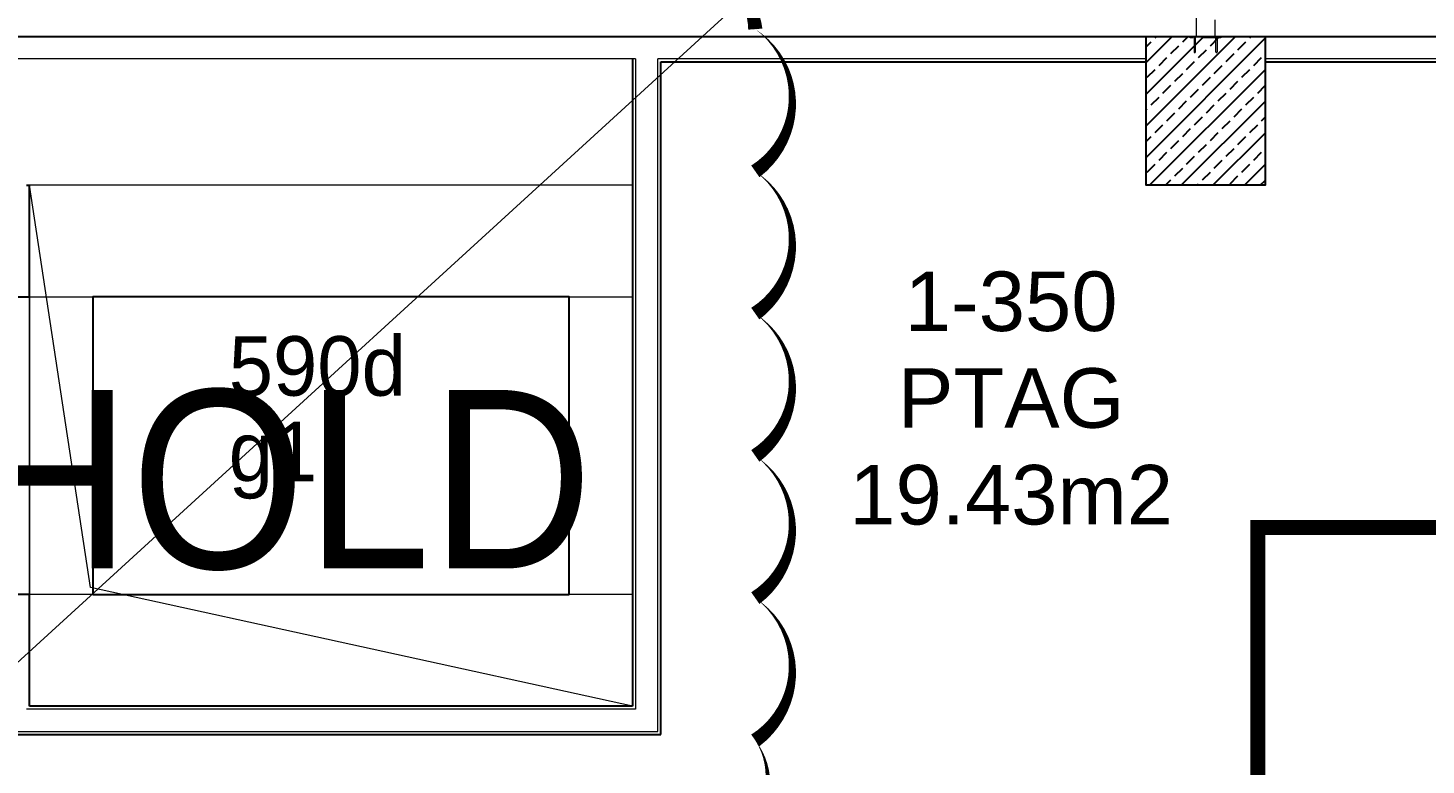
# Model space of a CAD drawing. Header units: metres. Extents: x -11418 to 773, y -8631 to 3561.
# Drawn here: x -5029 to -4090, y -1235 to -740 of the extents above; entities that cross this region are included whole.
import ezdxf
from ezdxf.enums import TextEntityAlignment as Align

# ---------------------------------------------------------------- set-up
doc = ezdxf.new("R2010")
doc.units = ezdxf.units.M
doc.header["$LTSCALE"] = 0.01
doc.header["$MEASUREMENT"] = 0
doc.linetypes.add('HIDDEN2', pattern=[0.1875, 0.125, -0.0625])
doc.layers.get('0').update_dxf_attribs({"color": 30, "lineweight": 0})
for name, color, linetype, lineweight in [('Ag-040', 2, 'Continuous', 20), ('AG-Steel-Hidden', 197, 'HIDDEN2', 20), ('AG-Wall', 4, 'Continuous', 20), ('AI-040 @ 250', 2, 'Continuous', 20), ('Cephe Duvarı', 3, 'Continuous', 30), ('HOLD', 7, 'Continuous', 0), ('shaft', 3, 'Continuous', 20)]:
    doc.layers.add(name, color=color, linetype=linetype, lineweight=lineweight)
for name, color, linetype in [('AG-ELEV-02', 152, 'Continuous'), ('AG-PLASTER', 73, 'Continuous'), ('V-0_Hatch_Concrete', 252, 'Continuous'), ('V-2_Column', 160, 'Continuous'), ('V-5_Mechanical', 222, 'Continuous')]:
    doc.layers.add(name, color=color, linetype=linetype)
doc.styles.add('ARIAL', font='arial.ttf', dxfattribs={"width": 0.9})
doc.styles.add('ARIAL-ING', font='arial.ttf')
doc.styles.add('IIS IKEA SANS', font='')
doc.styles.get('IIS IKEA SANS').set_extended_font_data('IKEA Sans')

# ---------------------------------------------------------------- blocks, each defined once
blk = doc.blocks.new('150714_ARSA$0$KOLON 80X120')
at = {"layer": 'V-0_Hatch_Concrete'}
h = blk.add_hatch(dxfattribs=at)
h.set_pattern_fill('ANSI33', color=256, scale=60)
h.set_pattern_definition([(45, (-19036.79, -4512.143), (-10.606602, 10.606602), []), (45, (-19026.183, -4512.143), (-10.606602, 10.606602), [7.5, -3.75])])
h.paths.add_polyline_path([(0, 100), (80, 100), (80, 0), (0, 0)])
at = {"layer": 'V-2_Column'}
blk.add_lwpolyline([(0, 100), (80, 100), (80, 0), (0, 0), (0, 100)], dxfattribs=at)
blk = doc.blocks.new('*U13')
at = {"style": 'ARIAL'}
for tag, p in [('NO', (1.676, 0.8)), ('MAHAL', (1.676, -1.8)), ('ALAN', (1.676, -4.4))]:
    blk.add_attdef(tag, text='', height=1.6, dxfattribs=at).set_placement(p, align=Align.MIDDLE_CENTER)
blk = doc.blocks.new('SACAK')
at = {"layer": 'AG-Steel-Hidden', "ltscale": 10000}
blk.add_lwpolyline([(-2023.8, 0), (-2036.2, 0), (-2036.2, 480), (-2023.8, 480), (-2023.8, 0)], dxfattribs=at)
blk.add_lwpolyline([(-2040.3, -1), (-2040.3, 0), (-2019.7, 0), (-2019.7, -1)], close=True, dxfattribs=at)
for points in [[(-2036.8, -1), (-2037.8, -1), (-2037.8, -10.25, 1), (-2036.8, -10.25)], [(-2023.2, -1), (-2022.2, -1), (-2022.2, -10.25, -1), (-2023.2, -10.25)]]:
    blk.add_lwpolyline(points, format="xyb", close=True, dxfattribs=at)

msp = doc.modelspace()

# ---------------------------------------------------------------- linework, layer by layer
msp.add_line((-5632.41, -1711.62), (131.94, 3560.63))
at = {"linetype": 'Continuous'}
for points in [[(-5028.44, -920.88), (-4985.94, -920.88), (-4985.94, -1120.88), (-5028.44, -1120.88)], [(-4665.94, -920.88), (-4623.44, -920.88), (-4623.44, -1120.88), (-4665.94, -1120.88)]]:
    msp.add_lwpolyline(points, close=True, dxfattribs=at)
at = {"ltscale": 0.3, "const_width": 10}
msp.add_lwpolyline([(-3800.44, -1075.88), (-4203.44, -1075.88), (-4203.44, -1257.7)], dxfattribs=at)
at = {"layer": 'AG-PLASTER'}
for p, q in [((-4623.44, -760.88), (-4623.44, -1195.88)), ((-4604.44, -1214.88), (-4604.44, -762.88)), ((-4604.44, -762.88), (-4278.44, -762.88)), ((-4198.44, -762.88), (-3690.44, -762.88)), ((-5030.44, -845.88), (-5028.44, -845.88)), ((-5028.44, -1120.88), (-5047.44, -1120.88)), ((-5028.44, -1195.88), (-5028.44, -1120.88)), ((-4623.44, -1195.88), (-5028.44, -1195.88)), ((-5047.44, -1214.88), (-4604.44, -1214.88))]:
    msp.add_line(p, q, dxfattribs=at)
msp.add_lwpolyline([(-5047.44, -845.88), (-5047.44, -920.88), (-5028.44, -920.88), (-5028.44, -845.88)], dxfattribs=at)
at = {"layer": 'AG-Wall'}
msp.add_line((-4621.44, -760.88), (-5038.44, -760.88), dxfattribs=at)
at = {"layer": 'AG-Wall', "linetype": 'Continuous', "transparency": 33554687}
for p, q in [((-4621.44, -760.88), (-4621.44, -1197.88)), ((-4606.44, -1212.88), (-4606.44, -760.88)), ((-4621.44, -1197.88), (-5030.44, -1197.88)), ((-5045.44, -1212.88), (-4606.44, -1212.88))]:
    msp.add_line(p, q, dxfattribs=at)
at = {"layer": 'AG-Wall'}
for points in [[(-5038.44, -745.88), (-4278.44, -745.88), (-4278.44, -760.88), (-4606.44, -760.88)], [(-4198.44, -745.88), (-3468.44, -745.88), (-3468.44, -760.88), (-3673.44, -760.88)], [(-3688.44, -760.88), (-4198.44, -760.88), (-4198.44, -745.88)]]:
    msp.add_lwpolyline(points, dxfattribs=at)
at = {"layer": 'Cephe Duvarı', "lineweight": -2, "ltscale": 1000, "transparency": 33554687}
msp.add_line((-6798.44, -745.88), (-2518.44, -745.88), dxfattribs=at)
at = {"layer": 'HOLD'}
msp.add_lwpolyline([(-5078.84, -705.29, 0, 9.56, -0.520567), (-4983.24, -705.29, 0, 9.56, -0.520567), (-4887.65, -705.29, 0, 9.56, -0.520567), (-4792.05, -705.29, 0, 9.56, -0.520567), (-4696.45, -705.29, 0, 9.56, -0.520567), (-4600.86, -705.29, 0, 9.56, -0.520567), (-4540.89, -740.92, 0, 9.56, -0.520567), (-4540.89, -836.51, 0, 9.56, -0.520567), (-4540.89, -932.11, 0, 9.56, -0.520567), (-4540.89, -1027.71, 0, 9.56, -0.520567), (-4540.89, -1123.3, 0, 9.56, -0.520567), (-4540.89, -1218.9, 0, 9.56, -0.520567), (-4566.1, -1289.29, 0, 9.56, -0.520567), (-4661.7, -1289.29, 0, 9.56, -0.520567), (-4757.29, -1289.29, 0, 9.56, -0.520567), (-4852.89, -1289.29, 0, 9.56, -0.520567), (-4948.49, -1289.29, 0, 9.56, -0.520567), (-5044.08, -1289.29, 0, 9.56, -0.520567)], format="xyseb", dxfattribs=at)
at = {"layer": 'shaft'}
msp.add_lwpolyline([(-5028.44, -845.88), (-5028.44, -1195.88), (-4623.44, -1195.88), (-4623.44, -845.88)], close=True, dxfattribs=at)
at = {"layer": 'shaft', "ltscale": 0.3}
msp.add_lwpolyline([(-4623.44, -1195.88), (-4987.46, -1116.15), (-5028.44, -845.88)], dxfattribs=at)
at = {"layer": 'V-5_Mechanical', "linetype": 'Continuous'}
msp.add_lwpolyline([(-4665.94, -1120.88), (-4665.94, -920.88), (-4985.94, -920.88), (-4985.94, -1120.88)], close=True, dxfattribs=at)

# ---------------------------------------------------------------- block references
at = {"layer": 'AG-ELEV-02'}
msp.add_blockref('SACAK', (-2208.44, -745.88), dxfattribs=at)
at = {"layer": 'AI-040 @ 250', "color": 2, "linetype": 'Continuous', "lineweight": -2, "transparency": 33554610, "xscale": 25, "yscale": 25, "zscale": 25}
msp.add_blockref('*U13', (-4410.96, -943.81), dxfattribs=at).add_auto_attribs({'ALAN': '19.43m2', 'MAHAL': 'PTAG', 'NO': '1-350'})
at = {"layer": 'V-2_Column', "lineweight": -2, "transparency": 33554610}
msp.add_blockref('150714_ARSA$0$KOLON 80X120', (-4278.44, -845.88), dxfattribs=at)

# ---------------------------------------------------------------- texts
at = {"layer": 'Ag-040', "style": 'IIS IKEA SANS'}
for s, p in [('590d', (-4894.58, -987.26)), ('g1', (-4894.58, -1044.77))]:
    msp.add_text(s, height=40, dxfattribs=at).set_placement(p)
at = {"layer": 'HOLD', "style": 'ARIAL-ING', "width": 0.9}
msp.add_text('HOLD', height=120, dxfattribs=at).set_placement((-5069.25, -1103.36))

doc.saveas('drawing.dxf')
